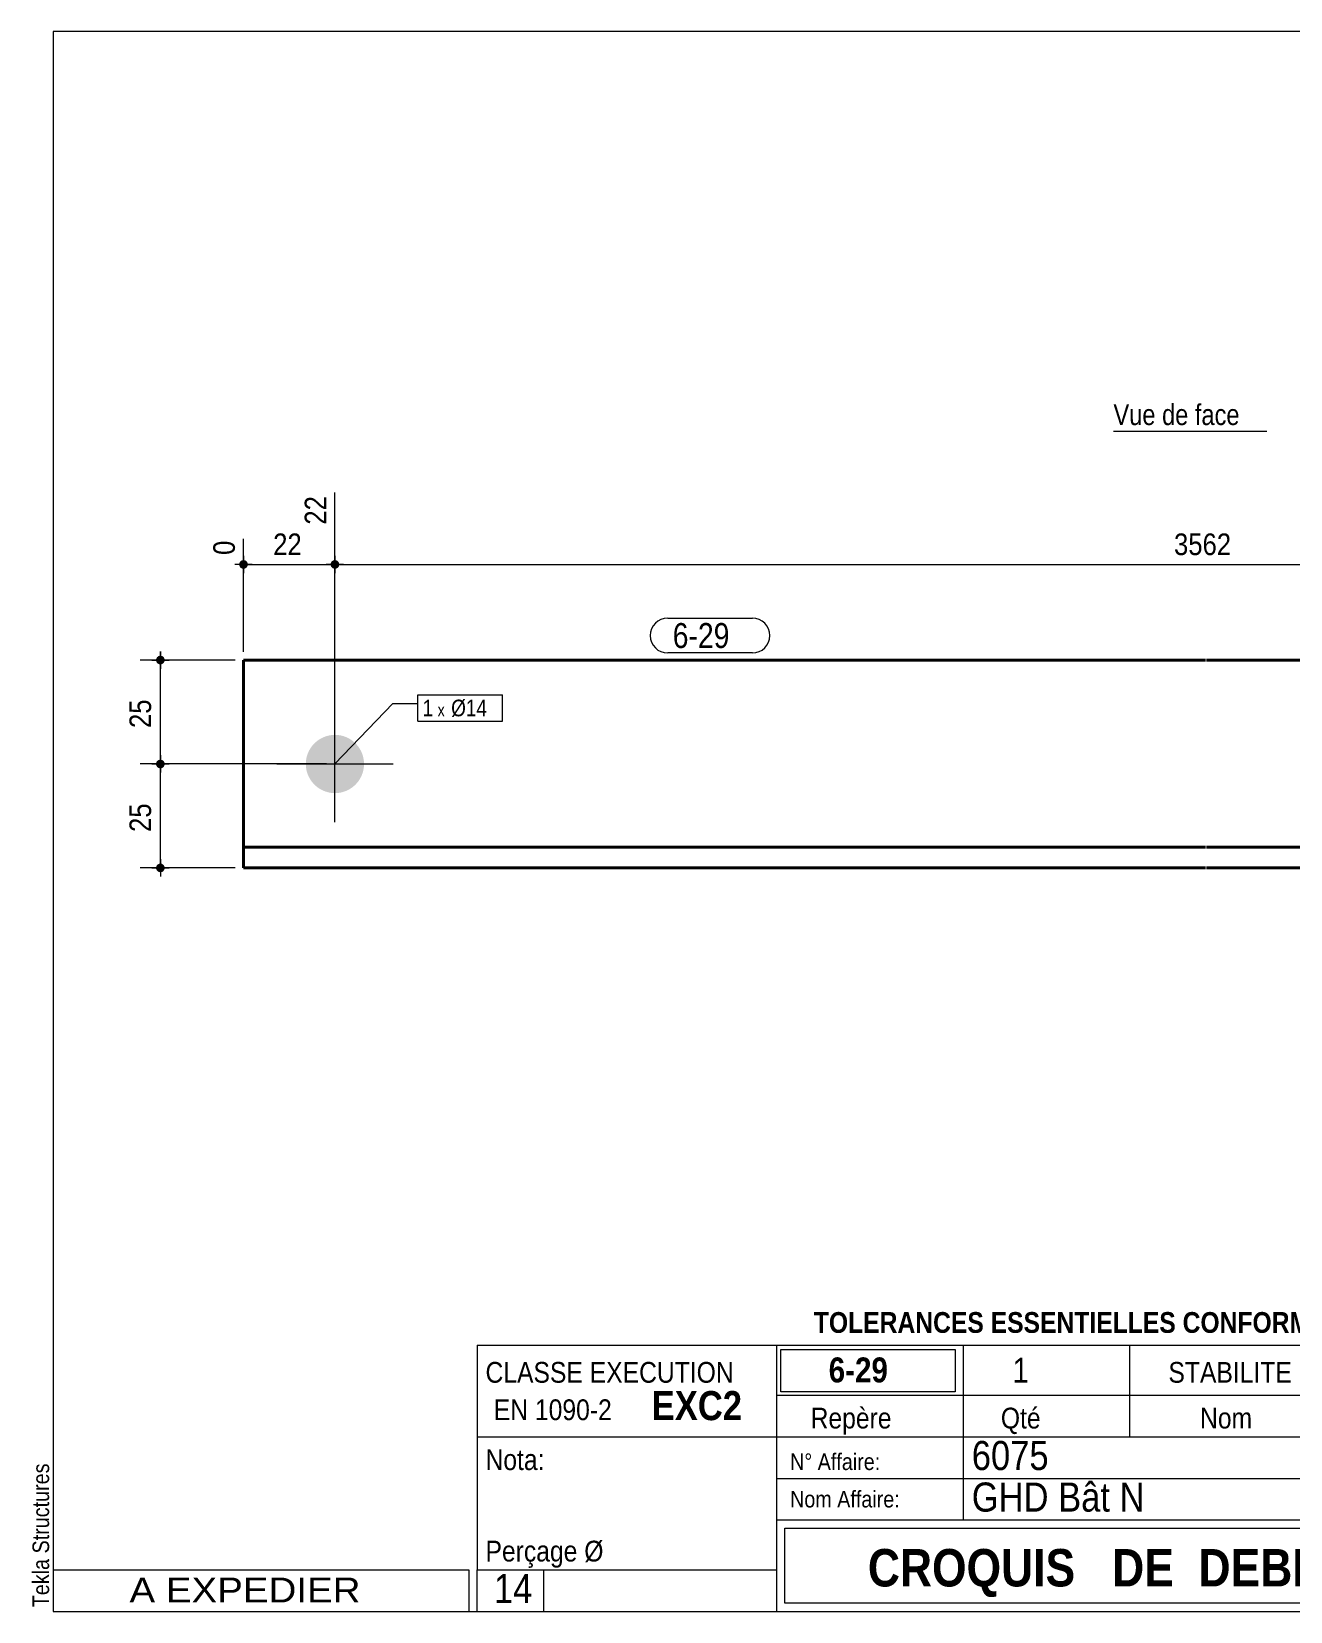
# Model space of a CAD drawing. Header units: millimetres. Extents: x 2 to 287, y 5 to 195.
# Drawn here: x 2.4 to 153.8, y 5 to 195 of the extents above; entities that cross this region are included whole.
import ezdxf

# ---------------------------------------------------------------- set-up
doc = ezdxf.new("R2010")
doc.units = ezdxf.units.MM
for name, color, linetype, lineweight in [('Autre type objet', 1, 'Continuous', 0), ('Boulon', 7, 'Continuous', 0), ('Cotation', 7, 'Continuous', 0), ('Désignation boulon', 3, 'Continuous', 0), ('Feuille dessin', 5, 'Continuous', 0), ('Piece', 2, 'Continuous', 0), ('Repère pièce', 3, 'Continuous', 0)]:
    doc.layers.add(name, color=color, linetype=linetype, lineweight=lineweight)
doc.styles.add('ARIAL', font='ARIAL.TTF')
doc.styles.add('ARIAL_BOLD', font='ARIALBD.TTF')
doc.styles.add('ARIAL_NARROW', font='ARIAL.TTF')
doc.styles.add('COMIC_SANS_MS', font='COMIC.TTF')

# ---------------------------------------------------------------- blocks, each defined once
blk = doc.blocks.new('*A2')
at = {"layer": 'Boulon'}
blk.add_hatch(color=256, dxfattribs=at).paths.add_polyline_path([(38.8, 103.42), (38.71, 103.42), (38.63, 103.43), (38.54, 103.43), (38.46, 103.44), (38.37, 103.45), (38.29, 103.47), (38.2, 103.48), (38.12, 103.5), (38.04, 103.52), (37.95, 103.54), (37.87, 103.57), (37.79, 103.59), (37.71, 103.62), (37.63, 103.65), (37.55, 103.68), (37.47, 103.72), (37.39, 103.75), (37.31, 103.79), (37.24, 103.83), (37.16, 103.87), (37.09, 103.91), (37.01, 103.96), (36.94, 104.01), (36.87, 104.05), (36.8, 104.1), (36.73, 104.16), (36.67, 104.21), (36.6, 104.27), (36.54, 104.32), (36.47, 104.38), (36.41, 104.44), (36.35, 104.5), (36.29, 104.57), (36.24, 104.63), (36.18, 104.7), (36.13, 104.76), (36.08, 104.83), (36.02, 104.9), (35.98, 104.97), (35.93, 105.04), (35.88, 105.12), (35.84, 105.19), (35.8, 105.27), (35.76, 105.34), (35.72, 105.42), (35.69, 105.5), (35.65, 105.58), (35.62, 105.66), (35.59, 105.74), (35.56, 105.82), (35.54, 105.9), (35.51, 105.98), (35.49, 106.07), (35.47, 106.15), (35.45, 106.23), (35.44, 106.32), (35.42, 106.4), (35.41, 106.49), (35.4, 106.57), (35.4, 106.66), (35.39, 106.74), (35.39, 106.83), (35.39, 106.92), (35.39, 107), (35.39, 107.09), (35.4, 107.17), (35.4, 107.26), (35.41, 107.34), (35.42, 107.43), (35.44, 107.51), (35.45, 107.6), (35.47, 107.68), (35.49, 107.77), (35.51, 107.85), (35.54, 107.93), (35.56, 108.01), (35.59, 108.1), (35.62, 108.18), (35.65, 108.26), (35.69, 108.33), (35.72, 108.41), (35.76, 108.49), (35.8, 108.57), (35.84, 108.64), (35.88, 108.72), (35.93, 108.79), (35.98, 108.86), (36.02, 108.93), (36.08, 109), (36.13, 109.07), (36.18, 109.14), (36.24, 109.2), (36.29, 109.27), (36.35, 109.33), (36.41, 109.39), (36.47, 109.45), (36.54, 109.51), (36.6, 109.57), (36.67, 109.62), (36.73, 109.68), (36.8, 109.73), (36.87, 109.78), (36.94, 109.83), (37.01, 109.87), (37.09, 109.92), (37.16, 109.96), (37.24, 110), (37.31, 110.04), (37.39, 110.08), (37.47, 110.12), (37.55, 110.15), (37.63, 110.18), (37.71, 110.21), (37.79, 110.24), (37.87, 110.27), (37.95, 110.29), (38.04, 110.31), (38.12, 110.33), (38.2, 110.35), (38.29, 110.36), (38.37, 110.38), (38.46, 110.39), (38.54, 110.4), (38.63, 110.41), (38.71, 110.41), (38.8, 110.41), (38.89, 110.42), (38.97, 110.41), (39.06, 110.41), (39.14, 110.41), (39.23, 110.4), (39.31, 110.39), (39.4, 110.38), (39.48, 110.36), (39.57, 110.35), (39.65, 110.33), (39.74, 110.31), (39.82, 110.29), (39.9, 110.27), (39.98, 110.24), (40.07, 110.21), (40.15, 110.18), (40.23, 110.15), (40.3, 110.12), (40.38, 110.08), (40.46, 110.04), (40.54, 110), (40.61, 109.96), (40.69, 109.92), (40.76, 109.87), (40.83, 109.83), (40.9, 109.78), (40.97, 109.73), (41.04, 109.68), (41.11, 109.62), (41.17, 109.57), (41.24, 109.51), (41.3, 109.45), (41.36, 109.39), (41.42, 109.33), (41.48, 109.27), (41.54, 109.2), (41.59, 109.14), (41.65, 109.07), (41.7, 109), (41.75, 108.93), (41.8, 108.86), (41.84, 108.79), (41.89, 108.72), (41.93, 108.64), (41.97, 108.57), (42.01, 108.49), (42.05, 108.41), (42.09, 108.33), (42.12, 108.26), (42.15, 108.18), (42.18, 108.1), (42.21, 108.01), (42.24, 107.93), (42.26, 107.85), (42.28, 107.77), (42.3, 107.68), (42.32, 107.6), (42.33, 107.51), (42.35, 107.43), (42.36, 107.34), (42.37, 107.26), (42.38, 107.17), (42.38, 107.09), (42.39, 107), (42.39, 106.92), (42.39, 106.83), (42.38, 106.74), (42.38, 106.66), (42.37, 106.57), (42.36, 106.49), (42.35, 106.4), (42.33, 106.32), (42.32, 106.23), (42.3, 106.15), (42.28, 106.07), (42.26, 105.98), (42.24, 105.9), (42.21, 105.82), (42.18, 105.74), (42.15, 105.66), (42.12, 105.58), (42.09, 105.5), (42.05, 105.42), (42.01, 105.34), (41.97, 105.27), (41.93, 105.19), (41.89, 105.12), (41.84, 105.04), (41.8, 104.97), (41.75, 104.9), (41.7, 104.83), (41.65, 104.76), (41.59, 104.7), (41.54, 104.63), (41.48, 104.57), (41.42, 104.5), (41.36, 104.44), (41.3, 104.38), (41.24, 104.32), (41.17, 104.27), (41.11, 104.21), (41.04, 104.16), (40.97, 104.1), (40.9, 104.05), (40.83, 104.01), (40.76, 103.96), (40.69, 103.91), (40.61, 103.87), (40.54, 103.83), (40.46, 103.79), (40.38, 103.75), (40.3, 103.72), (40.23, 103.68), (40.15, 103.65), (40.07, 103.62), (39.98, 103.59), (39.9, 103.57), (39.82, 103.54), (39.74, 103.52), (39.65, 103.5), (39.57, 103.48), (39.48, 103.47), (39.4, 103.45), (39.31, 103.44), (39.23, 103.43), (39.14, 103.43), (39.06, 103.42), (38.97, 103.42), (38.89, 103.42)], flags=17)
at = {"layer": 'Boulon', "linetype": 'Continuous', "lineweight": 0}
for p, q in [((38.89, 99.92), (38.89, 113.92)), ((31.89, 106.92), (45.89, 106.92))]:
    blk.add_line(p, q, dxfattribs=at)
blk = doc.blocks.new('*A3')
at = {"layer": 'Piece', "color": 2, "linetype": 'Continuous', "lineweight": 40}
for p, q in [((27.886332, 119.415968), (143.636332, 119.415968)), ((27.886332, 119.415968), (27.886332, 96.915968)), ((143.736332, 119.415968), (259.486332, 119.415968)), ((259.486332, 119.415968), (259.486332, 96.915968)), ((27.886332, 96.915968), (27.886332, 94.415968)), ((27.886332, 96.915968), (143.636332, 96.915968)), ((143.736332, 96.915968), (259.486332, 96.915968)), ((259.486332, 96.915968), (259.486332, 94.415968)), ((27.886332, 94.415968), (143.636332, 94.415968)), ((143.736332, 94.415968), (259.486332, 94.415968))]:
    blk.add_line(p, q, dxfattribs=at)
blk = doc.blocks.new('*A4')
at = {"layer": 'Feuille dessin', "linetype": 'Continuous', "lineweight": 0}
for p, q in [((282, 195), (5, 195)), ((5, 195), (5, 5)), ((282, 5), (282, 195)), ((5, 5), (282, 5))]:
    blk.add_line(p, q, dxfattribs=at)
at = {"layer": 'Feuille dessin', "style": 'ARIAL', "width": 0.85}
blk.add_text('Tekla Structures', height=2, rotation=90, dxfattribs=at).set_placement((4.5, 5.5))
blk = doc.blocks.new('*A6')
at = {"layer": 'Autre type objet', "linetype": 'Continuous', "lineweight": 0}
for p, q in [((56, 37), (92, 37)), ((56, 37), (56, 10)), ((92, 37), (92, 10)), ((56, 26), (92, 26)), ((56, 10), (92, 10)), ((56, 5), (56, 10)), ((64, 5), (64, 10)), ((56, 5), (64, 5))]:
    blk.add_line(p, q, dxfattribs=at)
at = {"layer": 'Autre type objet', "width": 0.85}
for s, height, style, p in [('CLASSE EXECUTION', 2.5, 'ARIAL', (57, 32.5)), ('EN 1090-2', 2.5, 'ARIAL', (58, 28)), ('EXC2', 3.5, 'ARIAL_BOLD', (77, 28)), ('Nota:', 2.5, 'ARIAL', (57, 22)), ('Perçage Ø', 2.5, 'ARIAL', (57, 11)), ('14', 3.5, 'ARIAL_NARROW', (58.014234, 6))]:
    blk.add_text(s, height=height, dxfattribs=dict(at, style=style)).set_placement(p)
blk = doc.blocks.new('*A7')
at = {"layer": 'Autre type objet', "linetype": 'Continuous', "lineweight": 0}
for p, q in [((92, 37), (282, 37)), ((92, 37), (92, 31)), ((92.51953, 36.5), (113.5, 36.5)), ((92.51953, 31.394341), (92.51953, 36.5)), ((113.5, 36.5), (113.5, 31.394341)), ((114.5, 31), (114.5, 37)), ((134.5, 31), (134.5, 37)), ((160, 31), (160, 37)), ((195, 31), (195, 37)), ((212, 31), (212, 37)), ((228, 31), (228, 37)), ((263.5, 31), (263.5, 37)), ((282, 31), (282, 37)), ((92, 31), (282, 31)), ((92, 31), (92, 5)), ((113.5, 31.394341), (92.51953, 31.394341)), ((114.5, 16), (114.5, 31)), ((134.5, 26), (134.5, 31)), ((160, 26), (160, 31)), ((195, 26), (195, 31)), ((212, 26), (212, 31)), ((228, 26), (228, 31)), ((263.5, 26), (263.5, 31)), ((282, 5), (282, 31)), ((92, 26), (282, 26)), ((181, 26), (181, 5)), ((208, 26), (208, 5)), ((241.262466, 5), (241.262466, 26)), ((92, 21), (241.327069, 20.935451)), ((92, 16), (181, 16)), ((181, 16), (241.297815, 16.021151)), ((93, 15), (180, 15)), ((93, 6), (93, 15)), ((180, 15), (180, 6)), ((181, 11), (241.217807, 10.969512)), ((180, 6), (93, 6)), ((92, 5), (282, 5))]:
    blk.add_line(p, q, dxfattribs=at)
at = {"layer": 'Autre type objet', "width": 0.85}
for s, height, style, p in [('TOLERANCES ESSENTIELLES CONFORMES A LA NORME 1090-1', 2.5, 'ARIAL_BOLD', (96.5, 38.5)), ('6-29', 3, 'ARIAL_BOLD', (98.285724, 32.540141)), ('1', 3, 'ARIAL', (120.389893, 32.5)), ('STABILITE', 2.5, 'ARIAL', (139.159546, 32.5)), ('L50*50*5', 2.5, 'ARIAL', (169.146973, 32.5)), ('3606', 3, 'ARIAL', (199.053223, 32.5)), ('S235JR', 3, 'ARIAL', (212.880127, 32.5)), ('PEINTURE', 2.5, 'ARIAL', (237.24646, 32.5)), ('13.4', 3, 'ARIAL', (269.109863, 32.5)), ('Repère', 2.5, 'ARIAL', (96.112978, 27)), ('Qté', 2.5, 'ARIAL', (119, 27)), ('Nom', 2.5, 'ARIAL', (142.961426, 27)), ('Profil', 2.5, 'ARIAL', (173.903564, 27)), ('Longueur', 2.5, 'ARIAL', (197, 27)), ('Qualité', 2.5, 'ARIAL', (214.218018, 27)), ('Finition', 2.5, 'ARIAL', (243, 27)), ('Poids U', 2.5, 'ARIAL', (264, 27)), ('(Kg)', 2, 'ARIAL', (276.5, 27)), ('6075', 3.5, 'ARIAL', (115.5, 22)), ('N° Affaire:', 2, 'ARIAL', (93.640566, 22)), ('Indice de révision:', 2, 'ARIAL', (183, 22)), ('CHARPENTES', 3, 'ARIAL_BOLD', (247.5, 18)), ('Nom Affaire:', 2, 'ARIAL', (93.640566, 17.5)), ('GHD Bât N', 3.5, 'ARIAL', (115.5, 17)), ('Date de révision:', 2, 'ARIAL', (183, 17)), ('Date de création:', 2, 'ARIAL', (183, 12)), ('03.04.2017', 2.5, 'ARIAL', (209, 12)), ('SAINT CLAIR', 3, 'ARIAL_BOLD', (248.5, 11.5)), ('CROQUIS   DE  DEBIT', 4.5, 'ARIAL_BOLD', (103, 8)), ('SD', 2.5, 'ARIAL', (209, 7)), ('Dessinateur:', 2, 'ARIAL', (183, 7))]:
    blk.add_text(s, height=height, dxfattribs=dict(at, style=style)).set_placement(p)
blk = doc.blocks.new('*A8')
at = {"layer": 'Autre type objet', "linetype": 'Continuous', "lineweight": 0}
for p, q in [((5, 10), (55, 10)), ((5, 10), (5, 5)), ((55, 10), (55, 5)), ((5, 5), (55, 5))]:
    blk.add_line(p, q, dxfattribs=at)
at = {"layer": 'Autre type objet', "style": 'ARIAL', "width": 1.105}
blk.add_text('A EXPEDIER', height=3, dxfattribs=at).set_placement((14.169647, 6.073465))
blk = doc.blocks.new('*A11')
at = {"layer": 'Cotation'}
for points in [[(17.86, 106.4), (17.84, 106.4), (17.81, 106.4), (17.78, 106.41), (17.76, 106.41), (17.74, 106.42), (17.71, 106.43), (17.69, 106.44), (17.66, 106.45), (17.64, 106.46), (17.62, 106.47), (17.6, 106.48), (17.58, 106.5), (17.56, 106.51), (17.54, 106.53), (17.52, 106.55), (17.5, 106.57), (17.48, 106.59), (17.47, 106.61), (17.45, 106.63), (17.44, 106.65), (17.43, 106.67), (17.42, 106.69), (17.41, 106.72), (17.4, 106.74), (17.39, 106.77), (17.38, 106.79), (17.38, 106.81), (17.37, 106.84), (17.37, 106.86), (17.37, 106.89), (17.37, 106.92), (17.37, 106.94), (17.37, 106.97), (17.37, 106.99), (17.38, 107.02), (17.38, 107.04), (17.39, 107.07), (17.4, 107.09), (17.41, 107.11), (17.42, 107.14), (17.43, 107.16), (17.44, 107.18), (17.45, 107.2), (17.47, 107.23), (17.48, 107.25), (17.5, 107.27), (17.52, 107.28), (17.54, 107.3), (17.56, 107.32), (17.58, 107.33), (17.6, 107.35), (17.62, 107.36), (17.64, 107.37), (17.66, 107.39), (17.69, 107.4), (17.71, 107.41), (17.74, 107.41), (17.76, 107.42), (17.78, 107.43), (17.81, 107.43), (17.84, 107.43), (17.86, 107.44), (17.89, 107.44), (17.91, 107.44), (17.94, 107.43), (17.96, 107.43), (17.99, 107.43), (18.01, 107.42), (18.04, 107.41), (18.06, 107.41), (18.09, 107.4), (18.11, 107.39), (18.13, 107.37), (18.15, 107.36), (18.18, 107.35), (18.2, 107.33), (18.22, 107.32), (18.24, 107.3), (18.25, 107.28), (18.27, 107.27), (18.29, 107.25), (18.3, 107.23), (18.32, 107.2), (18.33, 107.18), (18.34, 107.16), (18.36, 107.14), (18.37, 107.11), (18.38, 107.09), (18.38, 107.07), (18.39, 107.04), (18.4, 107.02), (18.4, 106.99), (18.4, 106.97), (18.41, 106.94), (18.41, 106.92), (18.41, 106.89), (18.4, 106.86), (18.4, 106.84), (18.4, 106.81), (18.39, 106.79), (18.38, 106.77), (18.38, 106.74), (18.37, 106.72), (18.36, 106.69), (18.34, 106.67), (18.33, 106.65), (18.32, 106.63), (18.3, 106.61), (18.29, 106.59), (18.27, 106.57), (18.25, 106.55), (18.24, 106.53), (18.22, 106.51), (18.2, 106.5), (18.18, 106.48), (18.15, 106.47), (18.13, 106.46), (18.11, 106.45), (18.09, 106.44), (18.06, 106.43), (18.04, 106.42), (18.01, 106.41), (17.99, 106.41), (17.96, 106.4), (17.94, 106.4), (17.91, 106.4), (17.89, 106.4)], [(17.86, 93.9), (17.84, 93.9), (17.81, 93.9), (17.78, 93.91), (17.76, 93.91), (17.74, 93.92), (17.71, 93.93), (17.69, 93.94), (17.66, 93.95), (17.64, 93.96), (17.62, 93.97), (17.6, 93.98), (17.58, 94), (17.56, 94.01), (17.54, 94.03), (17.52, 94.05), (17.5, 94.07), (17.48, 94.09), (17.47, 94.11), (17.45, 94.13), (17.44, 94.15), (17.43, 94.17), (17.42, 94.19), (17.41, 94.22), (17.4, 94.24), (17.39, 94.27), (17.38, 94.29), (17.38, 94.31), (17.37, 94.34), (17.37, 94.36), (17.37, 94.39), (17.37, 94.42), (17.37, 94.44), (17.37, 94.47), (17.37, 94.49), (17.38, 94.52), (17.38, 94.54), (17.39, 94.57), (17.4, 94.59), (17.41, 94.61), (17.42, 94.64), (17.43, 94.66), (17.44, 94.68), (17.45, 94.7), (17.47, 94.73), (17.48, 94.75), (17.5, 94.77), (17.52, 94.78), (17.54, 94.8), (17.56, 94.82), (17.58, 94.83), (17.6, 94.85), (17.62, 94.86), (17.64, 94.87), (17.66, 94.89), (17.69, 94.9), (17.71, 94.91), (17.74, 94.91), (17.76, 94.92), (17.78, 94.93), (17.81, 94.93), (17.84, 94.93), (17.86, 94.94), (17.89, 94.94), (17.91, 94.94), (17.94, 94.93), (17.96, 94.93), (17.99, 94.93), (18.01, 94.92), (18.04, 94.91), (18.06, 94.91), (18.09, 94.9), (18.11, 94.89), (18.13, 94.87), (18.15, 94.86), (18.18, 94.85), (18.2, 94.83), (18.22, 94.82), (18.24, 94.8), (18.25, 94.78), (18.27, 94.77), (18.29, 94.75), (18.3, 94.73), (18.32, 94.7), (18.33, 94.68), (18.34, 94.66), (18.36, 94.64), (18.37, 94.61), (18.38, 94.59), (18.38, 94.57), (18.39, 94.54), (18.4, 94.52), (18.4, 94.49), (18.4, 94.47), (18.41, 94.44), (18.41, 94.42), (18.41, 94.39), (18.4, 94.36), (18.4, 94.34), (18.4, 94.31), (18.39, 94.29), (18.38, 94.27), (18.38, 94.24), (18.37, 94.22), (18.36, 94.19), (18.34, 94.17), (18.33, 94.15), (18.32, 94.13), (18.3, 94.11), (18.29, 94.09), (18.27, 94.07), (18.25, 94.05), (18.24, 94.03), (18.22, 94.01), (18.2, 94), (18.18, 93.98), (18.15, 93.97), (18.13, 93.96), (18.11, 93.95), (18.09, 93.94), (18.06, 93.93), (18.04, 93.92), (18.01, 93.91), (17.99, 93.91), (17.96, 93.9), (17.94, 93.9), (17.91, 93.9), (17.89, 93.9)]]:
    blk.add_hatch(color=256, dxfattribs=at).paths.add_polyline_path(points, flags=17)
at = {"layer": 'Cotation', "linetype": 'Continuous', "lineweight": 0}
for p, q in [((37.89, 106.92), (15.47, 106.92)), ((16.85, 106.92), (18.93, 106.92)), ((17.89, 107.96), (17.89, 105.88)), ((17.89, 106.92), (17.89, 107.96)), ((17.89, 94.42), (17.89, 106.92)), ((17.89, 95.46), (17.89, 93.38)), ((26.89, 94.42), (15.47, 94.42)), ((16.85, 94.42), (18.93, 94.42)), ((17.89, 94.42), (17.89, 93.38))]:
    blk.add_line(p, q, dxfattribs=at)
at = {"layer": 'Cotation'}
for p in [(17.89, 106.92), (17.89, 94.42)]:
    blk.add_point(p, dxfattribs=at)
at = {"layer": 'Cotation', "style": 'ARIAL', "width": 0.85}
blk.add_text('25', height=2.6, rotation=90.0002, dxfattribs=at).set_placement((16.77, 98.74))
blk = doc.blocks.new('*A12')
at = {"layer": 'Cotation'}
for points in [[(17.86, 118.9), (17.84, 118.9), (17.81, 118.9), (17.78, 118.91), (17.76, 118.91), (17.74, 118.92), (17.71, 118.93), (17.69, 118.94), (17.66, 118.95), (17.64, 118.96), (17.62, 118.97), (17.6, 118.98), (17.58, 119), (17.56, 119.01), (17.54, 119.03), (17.52, 119.05), (17.5, 119.07), (17.48, 119.09), (17.47, 119.11), (17.45, 119.13), (17.44, 119.15), (17.43, 119.17), (17.42, 119.19), (17.41, 119.22), (17.4, 119.24), (17.39, 119.27), (17.38, 119.29), (17.38, 119.31), (17.37, 119.34), (17.37, 119.36), (17.37, 119.39), (17.37, 119.42), (17.37, 119.44), (17.37, 119.47), (17.37, 119.49), (17.38, 119.52), (17.38, 119.54), (17.39, 119.57), (17.4, 119.59), (17.41, 119.61), (17.42, 119.64), (17.43, 119.66), (17.44, 119.68), (17.45, 119.7), (17.47, 119.73), (17.48, 119.75), (17.5, 119.77), (17.52, 119.78), (17.54, 119.8), (17.56, 119.82), (17.58, 119.83), (17.6, 119.85), (17.62, 119.86), (17.64, 119.87), (17.66, 119.89), (17.69, 119.9), (17.71, 119.91), (17.74, 119.91), (17.76, 119.92), (17.78, 119.93), (17.81, 119.93), (17.84, 119.93), (17.86, 119.94), (17.89, 119.94), (17.91, 119.94), (17.94, 119.93), (17.96, 119.93), (17.99, 119.93), (18.01, 119.92), (18.04, 119.91), (18.06, 119.91), (18.09, 119.9), (18.11, 119.89), (18.13, 119.87), (18.15, 119.86), (18.18, 119.85), (18.2, 119.83), (18.22, 119.82), (18.24, 119.8), (18.25, 119.78), (18.27, 119.77), (18.29, 119.75), (18.3, 119.73), (18.32, 119.7), (18.33, 119.68), (18.34, 119.66), (18.36, 119.64), (18.37, 119.61), (18.38, 119.59), (18.38, 119.57), (18.39, 119.54), (18.4, 119.52), (18.4, 119.49), (18.4, 119.47), (18.41, 119.44), (18.41, 119.42), (18.41, 119.39), (18.4, 119.36), (18.4, 119.34), (18.4, 119.31), (18.39, 119.29), (18.38, 119.27), (18.38, 119.24), (18.37, 119.22), (18.36, 119.19), (18.34, 119.17), (18.33, 119.15), (18.32, 119.13), (18.3, 119.11), (18.29, 119.09), (18.27, 119.07), (18.25, 119.05), (18.24, 119.03), (18.22, 119.01), (18.2, 119), (18.18, 118.98), (18.15, 118.97), (18.13, 118.96), (18.11, 118.95), (18.09, 118.94), (18.06, 118.93), (18.04, 118.92), (18.01, 118.91), (17.99, 118.91), (17.96, 118.9), (17.94, 118.9), (17.91, 118.9), (17.89, 118.9)], [(17.86, 106.4), (17.84, 106.4), (17.81, 106.4), (17.78, 106.41), (17.76, 106.41), (17.74, 106.42), (17.71, 106.43), (17.69, 106.44), (17.66, 106.45), (17.64, 106.46), (17.62, 106.47), (17.6, 106.48), (17.58, 106.5), (17.56, 106.51), (17.54, 106.53), (17.52, 106.55), (17.5, 106.57), (17.48, 106.59), (17.47, 106.61), (17.45, 106.63), (17.44, 106.65), (17.43, 106.67), (17.42, 106.69), (17.41, 106.72), (17.4, 106.74), (17.39, 106.77), (17.38, 106.79), (17.38, 106.81), (17.37, 106.84), (17.37, 106.86), (17.37, 106.89), (17.37, 106.92), (17.37, 106.94), (17.37, 106.97), (17.37, 106.99), (17.38, 107.02), (17.38, 107.04), (17.39, 107.07), (17.4, 107.09), (17.41, 107.11), (17.42, 107.14), (17.43, 107.16), (17.44, 107.18), (17.45, 107.2), (17.47, 107.23), (17.48, 107.25), (17.5, 107.27), (17.52, 107.28), (17.54, 107.3), (17.56, 107.32), (17.58, 107.33), (17.6, 107.35), (17.62, 107.36), (17.64, 107.37), (17.66, 107.39), (17.69, 107.4), (17.71, 107.41), (17.74, 107.41), (17.76, 107.42), (17.78, 107.43), (17.81, 107.43), (17.84, 107.43), (17.86, 107.44), (17.89, 107.44), (17.91, 107.44), (17.94, 107.43), (17.96, 107.43), (17.99, 107.43), (18.01, 107.42), (18.04, 107.41), (18.06, 107.41), (18.09, 107.4), (18.11, 107.39), (18.13, 107.37), (18.15, 107.36), (18.18, 107.35), (18.2, 107.33), (18.22, 107.32), (18.24, 107.3), (18.25, 107.28), (18.27, 107.27), (18.29, 107.25), (18.3, 107.23), (18.32, 107.2), (18.33, 107.18), (18.34, 107.16), (18.36, 107.14), (18.37, 107.11), (18.38, 107.09), (18.38, 107.07), (18.39, 107.04), (18.4, 107.02), (18.4, 106.99), (18.4, 106.97), (18.41, 106.94), (18.41, 106.92), (18.41, 106.89), (18.4, 106.86), (18.4, 106.84), (18.4, 106.81), (18.39, 106.79), (18.38, 106.77), (18.38, 106.74), (18.37, 106.72), (18.36, 106.69), (18.34, 106.67), (18.33, 106.65), (18.32, 106.63), (18.3, 106.61), (18.29, 106.59), (18.27, 106.57), (18.25, 106.55), (18.24, 106.53), (18.22, 106.51), (18.2, 106.5), (18.18, 106.48), (18.15, 106.47), (18.13, 106.46), (18.11, 106.45), (18.09, 106.44), (18.06, 106.43), (18.04, 106.42), (18.01, 106.41), (17.99, 106.41), (17.96, 106.4), (17.94, 106.4), (17.91, 106.4), (17.89, 106.4)]]:
    blk.add_hatch(color=256, dxfattribs=at).paths.add_polyline_path(points, flags=17)
at = {"layer": 'Cotation', "linetype": 'Continuous', "lineweight": 0}
for p, q in [((17.89, 120.46), (17.89, 118.38)), ((17.89, 119.42), (17.89, 120.46)), ((26.89, 119.42), (15.47, 119.42)), ((16.85, 119.42), (18.93, 119.42)), ((17.89, 106.92), (17.89, 119.42)), ((37.89, 106.92), (15.47, 106.92)), ((16.85, 106.92), (18.93, 106.92)), ((17.89, 107.96), (17.89, 105.88)), ((17.89, 106.92), (17.89, 105.88))]:
    blk.add_line(p, q, dxfattribs=at)
at = {"layer": 'Cotation'}
for p in [(17.89, 119.42), (17.89, 106.92)]:
    blk.add_point(p, dxfattribs=at)
at = {"layer": 'Cotation', "style": 'ARIAL', "width": 0.85}
blk.add_text('25', height=2.6, rotation=90.0002, dxfattribs=at).set_placement((16.77, 111.24))
blk = doc.blocks.new('*A13')
at = {"layer": 'Cotation'}
for points in [[(27.86, 130.4), (27.84, 130.4), (27.81, 130.4), (27.78, 130.41), (27.76, 130.41), (27.74, 130.42), (27.71, 130.43), (27.69, 130.44), (27.66, 130.45), (27.64, 130.46), (27.62, 130.47), (27.6, 130.48), (27.58, 130.5), (27.56, 130.51), (27.54, 130.53), (27.52, 130.55), (27.5, 130.57), (27.48, 130.59), (27.47, 130.61), (27.45, 130.63), (27.44, 130.65), (27.43, 130.67), (27.42, 130.69), (27.41, 130.72), (27.4, 130.74), (27.39, 130.77), (27.38, 130.79), (27.38, 130.81), (27.37, 130.84), (27.37, 130.86), (27.37, 130.89), (27.37, 130.92), (27.37, 130.94), (27.37, 130.97), (27.37, 130.99), (27.38, 131.02), (27.38, 131.04), (27.39, 131.07), (27.4, 131.09), (27.41, 131.11), (27.42, 131.14), (27.43, 131.16), (27.44, 131.18), (27.45, 131.2), (27.47, 131.23), (27.48, 131.25), (27.5, 131.27), (27.52, 131.28), (27.54, 131.3), (27.56, 131.32), (27.58, 131.33), (27.6, 131.35), (27.62, 131.36), (27.64, 131.37), (27.66, 131.39), (27.69, 131.4), (27.71, 131.41), (27.74, 131.41), (27.76, 131.42), (27.78, 131.43), (27.81, 131.43), (27.84, 131.43), (27.86, 131.44), (27.89, 131.44), (27.91, 131.44), (27.94, 131.43), (27.96, 131.43), (27.99, 131.43), (28.01, 131.42), (28.04, 131.41), (28.06, 131.41), (28.09, 131.4), (28.11, 131.39), (28.13, 131.37), (28.15, 131.36), (28.18, 131.35), (28.2, 131.33), (28.22, 131.32), (28.24, 131.3), (28.25, 131.28), (28.27, 131.27), (28.29, 131.25), (28.3, 131.23), (28.32, 131.2), (28.33, 131.18), (28.34, 131.16), (28.36, 131.14), (28.37, 131.11), (28.38, 131.09), (28.38, 131.07), (28.39, 131.04), (28.4, 131.02), (28.4, 130.99), (28.4, 130.97), (28.41, 130.94), (28.41, 130.92), (28.41, 130.89), (28.4, 130.86), (28.4, 130.84), (28.4, 130.81), (28.39, 130.79), (28.38, 130.77), (28.38, 130.74), (28.37, 130.72), (28.36, 130.69), (28.34, 130.67), (28.33, 130.65), (28.32, 130.63), (28.3, 130.61), (28.29, 130.59), (28.27, 130.57), (28.25, 130.55), (28.24, 130.53), (28.22, 130.51), (28.2, 130.5), (28.18, 130.48), (28.15, 130.47), (28.13, 130.46), (28.11, 130.45), (28.09, 130.44), (28.06, 130.43), (28.04, 130.42), (28.01, 130.41), (27.99, 130.41), (27.96, 130.4), (27.94, 130.4), (27.91, 130.4), (27.89, 130.4)], [(38.86, 130.4), (38.84, 130.4), (38.81, 130.4), (38.78, 130.41), (38.76, 130.41), (38.74, 130.42), (38.71, 130.43), (38.69, 130.44), (38.66, 130.45), (38.64, 130.46), (38.62, 130.47), (38.6, 130.48), (38.58, 130.5), (38.56, 130.51), (38.54, 130.53), (38.52, 130.55), (38.5, 130.57), (38.48, 130.59), (38.47, 130.61), (38.45, 130.63), (38.44, 130.65), (38.43, 130.67), (38.42, 130.69), (38.41, 130.72), (38.4, 130.74), (38.39, 130.77), (38.38, 130.79), (38.38, 130.81), (38.37, 130.84), (38.37, 130.86), (38.37, 130.89), (38.37, 130.92), (38.37, 130.94), (38.37, 130.97), (38.37, 130.99), (38.38, 131.02), (38.38, 131.04), (38.39, 131.07), (38.4, 131.09), (38.41, 131.11), (38.42, 131.14), (38.43, 131.16), (38.44, 131.18), (38.45, 131.2), (38.47, 131.23), (38.48, 131.25), (38.5, 131.27), (38.52, 131.28), (38.54, 131.3), (38.56, 131.32), (38.58, 131.33), (38.6, 131.35), (38.62, 131.36), (38.64, 131.37), (38.66, 131.39), (38.69, 131.4), (38.71, 131.41), (38.74, 131.41), (38.76, 131.42), (38.78, 131.43), (38.81, 131.43), (38.84, 131.43), (38.86, 131.44), (38.89, 131.44), (38.91, 131.44), (38.94, 131.43), (38.96, 131.43), (38.99, 131.43), (39.01, 131.42), (39.04, 131.41), (39.06, 131.41), (39.09, 131.4), (39.11, 131.39), (39.13, 131.37), (39.15, 131.36), (39.18, 131.35), (39.2, 131.33), (39.22, 131.32), (39.24, 131.3), (39.25, 131.28), (39.27, 131.27), (39.29, 131.25), (39.3, 131.23), (39.32, 131.2), (39.33, 131.18), (39.34, 131.16), (39.36, 131.14), (39.37, 131.11), (39.38, 131.09), (39.38, 131.07), (39.39, 131.04), (39.4, 131.02), (39.4, 130.99), (39.4, 130.97), (39.41, 130.94), (39.41, 130.92), (39.41, 130.89), (39.4, 130.86), (39.4, 130.84), (39.4, 130.81), (39.39, 130.79), (39.38, 130.77), (39.38, 130.74), (39.37, 130.72), (39.36, 130.69), (39.34, 130.67), (39.33, 130.65), (39.32, 130.63), (39.3, 130.61), (39.29, 130.59), (39.27, 130.57), (39.25, 130.55), (39.24, 130.53), (39.22, 130.51), (39.2, 130.5), (39.18, 130.48), (39.15, 130.47), (39.13, 130.46), (39.11, 130.45), (39.09, 130.44), (39.06, 130.43), (39.04, 130.42), (39.01, 130.41), (38.99, 130.41), (38.96, 130.4), (38.94, 130.4), (38.91, 130.4), (38.89, 130.4)]]:
    blk.add_hatch(color=256, dxfattribs=at).paths.add_polyline_path(points, flags=17)
at = {"layer": 'Cotation', "linetype": 'Continuous', "lineweight": 0}
for p, q in [((38.89, 107.92), (38.89, 139.55)), ((27.89, 120.42), (27.89, 133.98)), ((27.89, 131.96), (27.89, 129.88)), ((38.89, 131.96), (38.89, 129.88)), ((28.93, 130.92), (26.85, 130.92)), ((27.89, 130.92), (26.85, 130.92)), ((27.89, 130.92), (38.89, 130.92)), ((39.93, 130.92), (37.85, 130.92)), ((38.89, 130.92), (39.93, 130.92))]:
    blk.add_line(p, q, dxfattribs=at)
at = {"layer": 'Cotation'}
for p in [(27.89, 130.92), (38.89, 130.92)]:
    blk.add_point(p, dxfattribs=at)
at = {"layer": 'Cotation', "style": 'ARIAL', "width": 0.85}
for s, p in [('22', (37.85, 135.7)), ('0', (26.85, 132.06))]:
    blk.add_text(s, height=2.6, rotation=90.0002, dxfattribs=at).set_placement(p)
blk.add_text('22', height=2.6, dxfattribs=at).set_placement((31.46, 132.04))
blk = doc.blocks.new('*A14')
at = {"layer": 'Cotation'}
for points in [[(38.86, 130.4), (38.84, 130.4), (38.81, 130.4), (38.78, 130.41), (38.76, 130.41), (38.74, 130.42), (38.71, 130.43), (38.69, 130.44), (38.66, 130.45), (38.64, 130.46), (38.62, 130.47), (38.6, 130.48), (38.58, 130.5), (38.56, 130.51), (38.54, 130.53), (38.52, 130.55), (38.5, 130.57), (38.48, 130.59), (38.47, 130.61), (38.45, 130.63), (38.44, 130.65), (38.43, 130.67), (38.42, 130.69), (38.41, 130.72), (38.4, 130.74), (38.39, 130.77), (38.38, 130.79), (38.38, 130.81), (38.37, 130.84), (38.37, 130.86), (38.37, 130.89), (38.37, 130.92), (38.37, 130.94), (38.37, 130.97), (38.37, 130.99), (38.38, 131.02), (38.38, 131.04), (38.39, 131.07), (38.4, 131.09), (38.41, 131.11), (38.42, 131.14), (38.43, 131.16), (38.44, 131.18), (38.45, 131.2), (38.47, 131.23), (38.48, 131.25), (38.5, 131.27), (38.52, 131.28), (38.54, 131.3), (38.56, 131.32), (38.58, 131.33), (38.6, 131.35), (38.62, 131.36), (38.64, 131.37), (38.66, 131.39), (38.69, 131.4), (38.71, 131.41), (38.74, 131.41), (38.76, 131.42), (38.78, 131.43), (38.81, 131.43), (38.84, 131.43), (38.86, 131.44), (38.89, 131.44), (38.91, 131.44), (38.94, 131.43), (38.96, 131.43), (38.99, 131.43), (39.01, 131.42), (39.04, 131.41), (39.06, 131.41), (39.09, 131.4), (39.11, 131.39), (39.13, 131.37), (39.15, 131.36), (39.18, 131.35), (39.2, 131.33), (39.22, 131.32), (39.24, 131.3), (39.25, 131.28), (39.27, 131.27), (39.29, 131.25), (39.3, 131.23), (39.32, 131.2), (39.33, 131.18), (39.34, 131.16), (39.36, 131.14), (39.37, 131.11), (39.38, 131.09), (39.38, 131.07), (39.39, 131.04), (39.4, 131.02), (39.4, 130.99), (39.4, 130.97), (39.41, 130.94), (39.41, 130.92), (39.41, 130.89), (39.4, 130.86), (39.4, 130.84), (39.4, 130.81), (39.39, 130.79), (39.38, 130.77), (39.38, 130.74), (39.37, 130.72), (39.36, 130.69), (39.34, 130.67), (39.33, 130.65), (39.32, 130.63), (39.3, 130.61), (39.29, 130.59), (39.27, 130.57), (39.25, 130.55), (39.24, 130.53), (39.22, 130.51), (39.2, 130.5), (39.18, 130.48), (39.15, 130.47), (39.13, 130.46), (39.11, 130.45), (39.09, 130.44), (39.06, 130.43), (39.04, 130.42), (39.01, 130.41), (38.99, 130.41), (38.96, 130.4), (38.94, 130.4), (38.91, 130.4), (38.89, 130.4)], [(248.46, 130.4), (248.44, 130.4), (248.41, 130.4), (248.38, 130.41), (248.36, 130.41), (248.34, 130.42), (248.31, 130.43), (248.29, 130.44), (248.26, 130.45), (248.24, 130.46), (248.22, 130.47), (248.2, 130.48), (248.18, 130.5), (248.16, 130.51), (248.14, 130.53), (248.12, 130.55), (248.1, 130.57), (248.08, 130.59), (248.07, 130.61), (248.05, 130.63), (248.04, 130.65), (248.03, 130.67), (248.02, 130.69), (248.01, 130.72), (248, 130.74), (247.99, 130.77), (247.98, 130.79), (247.98, 130.81), (247.97, 130.84), (247.97, 130.86), (247.97, 130.89), (247.97, 130.92), (247.97, 130.94), (247.97, 130.97), (247.97, 130.99), (247.98, 131.02), (247.98, 131.04), (247.99, 131.07), (248, 131.09), (248.01, 131.11), (248.02, 131.14), (248.03, 131.16), (248.04, 131.18), (248.05, 131.2), (248.07, 131.23), (248.08, 131.25), (248.1, 131.27), (248.12, 131.28), (248.14, 131.3), (248.16, 131.32), (248.18, 131.33), (248.2, 131.35), (248.22, 131.36), (248.24, 131.37), (248.26, 131.39), (248.29, 131.4), (248.31, 131.41), (248.34, 131.41), (248.36, 131.42), (248.38, 131.43), (248.41, 131.43), (248.44, 131.43), (248.46, 131.44), (248.49, 131.44), (248.51, 131.44), (248.54, 131.43), (248.56, 131.43), (248.59, 131.43), (248.61, 131.42), (248.64, 131.41), (248.66, 131.41), (248.69, 131.4), (248.71, 131.39), (248.73, 131.37), (248.75, 131.36), (248.78, 131.35), (248.8, 131.33), (248.82, 131.32), (248.84, 131.3), (248.85, 131.28), (248.87, 131.27), (248.89, 131.25), (248.9, 131.23), (248.92, 131.2), (248.93, 131.18), (248.94, 131.16), (248.96, 131.14), (248.97, 131.11), (248.98, 131.09), (248.98, 131.07), (248.99, 131.04), (249, 131.02), (249, 130.99), (249, 130.97), (249.01, 130.94), (249.01, 130.92), (249.01, 130.89), (249, 130.86), (249, 130.84), (249, 130.81), (248.99, 130.79), (248.98, 130.77), (248.98, 130.74), (248.97, 130.72), (248.96, 130.69), (248.94, 130.67), (248.93, 130.65), (248.92, 130.63), (248.9, 130.61), (248.89, 130.59), (248.87, 130.57), (248.85, 130.55), (248.84, 130.53), (248.82, 130.51), (248.8, 130.5), (248.78, 130.48), (248.75, 130.47), (248.73, 130.46), (248.71, 130.45), (248.69, 130.44), (248.66, 130.43), (248.64, 130.42), (248.61, 130.41), (248.59, 130.41), (248.56, 130.4), (248.54, 130.4), (248.51, 130.4), (248.49, 130.4)]]:
    blk.add_hatch(color=256, dxfattribs=at).paths.add_polyline_path(points, flags=17)
at = {"layer": 'Cotation', "linetype": 'Continuous', "lineweight": 0}
for p, q in [((38.89, 107.92), (38.89, 139.55)), ((248.49, 107.92), (248.49, 139.77)), ((38.89, 131.96), (38.89, 129.88)), ((248.49, 131.96), (248.49, 129.88)), ((39.93, 130.92), (37.85, 130.92)), ((38.89, 130.92), (37.85, 130.92)), ((38.89, 130.92), (248.49, 130.92)), ((249.53, 130.92), (247.45, 130.92)), ((248.49, 130.92), (249.53, 130.92))]:
    blk.add_line(p, q, dxfattribs=at)
at = {"layer": 'Cotation'}
for p in [(38.89, 130.92), (248.49, 130.92)]:
    blk.add_point(p, dxfattribs=at)
at = {"layer": 'Cotation', "style": 'ARIAL', "width": 0.85}
blk.add_text('3584', height=2.6, rotation=90.0002, dxfattribs=at).set_placement((247.45, 132.06))
blk.add_text('3562', height=2.6, dxfattribs=at).set_placement((139.83, 132.04))
blk = doc.blocks.new('*A17')
at = {"layer": 'Désignation boulon', "linetype": 'Continuous', "lineweight": 0}
for p, q in [((38.886332, 106.915968), (45.841004, 114.186757)), ((45.841004, 114.186757), (48.841004, 114.186757)), ((48.841004, 115.253423), (59.028895, 115.253423)), ((48.841004, 112.053423), (48.841004, 115.253423)), ((59.028895, 112.053423), (59.028895, 115.253423)), ((48.841004, 112.053423), (59.028895, 112.053423))]:
    blk.add_line(p, q, dxfattribs=at)
at = {"layer": 'Désignation boulon', "style": 'COMIC_SANS_MS', "width": 0.85}
for s, height, p in [('1', 2, (49.441004, 112.653423)), ('Ø14', 2, (52.871864, 112.653423)), ('x', 1.5, (51.2412, 112.653423))]:
    blk.add_text(s, height=height, dxfattribs=at).set_placement(p)
blk = doc.blocks.new('*A18')
at = {"layer": 'Repère pièce', "linetype": 'Continuous', "lineweight": 0}
for p, q in [((78.923222, 124.465968), (89.114433, 124.465968)), ((89.114433, 120.265968), (78.923222, 120.265968))]:
    blk.add_line(p, q, dxfattribs=at)
for centre, start, end in [((78.923222, 122.365968), 90, 270), ((89.114433, 122.365968), 270, 90)]:
    blk.add_arc(centre, 2.1, start, end, dxfattribs=at)
at = {"layer": 'Repère pièce', "style": 'COMIC_SANS_MS', "width": 0.85}
blk.add_text('6-29', height=3, dxfattribs=at).set_placement((79.523222, 120.865968))
blk = doc.blocks.new('*A19')
at = {"layer": 'Autre type objet', "linetype": 'Continuous', "lineweight": 0}
blk.add_line((132.54514, 146.929639), (150.987523, 146.929639), dxfattribs=at)
at = {"layer": 'Autre type objet', "style": 'COMIC_SANS_MS', "width": 0.85}
blk.add_text('Vue de face', height=2.5, dxfattribs=at).set_placement((132.54514, 147.679639))

msp = doc.modelspace()

# ---------------------------------------------------------------- block references
at = {"lineweight": 0}
for name in ['*A4', '*A19', '*A13', '*A14', '*A18', '*A12', '*A3', '*A17', '*A2', '*A11', '*A7', '*A6', '*A8']:
    msp.add_blockref(name, (0, 0), dxfattribs=at)

doc.saveas('drawing.dxf')
